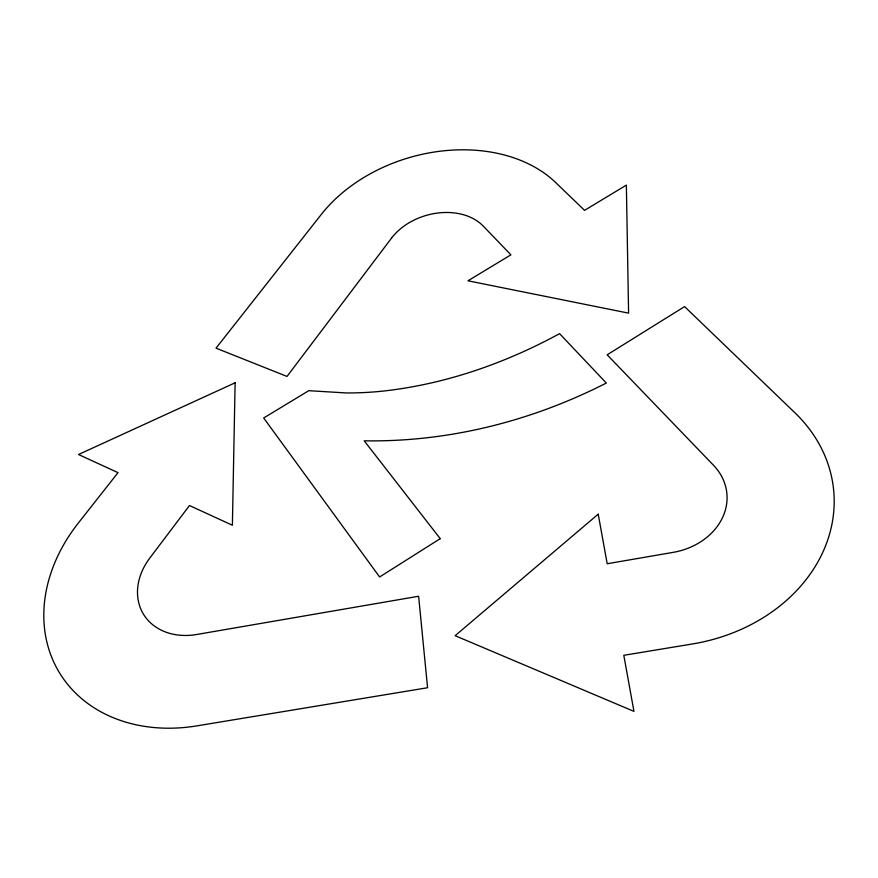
<?xml version="1.0" encoding="UTF-8"?>
<svg xmlns="http://www.w3.org/2000/svg" width="878" height="878" viewBox="0 0 878 878"><rect width="100%" height="100%" fill="white"/><g stroke="black" fill="none" stroke-linecap="round" stroke-linejoin="round"><path stroke-width="1.32" d="M235.117 382.797L232.385 525.253L189.483 505.53L149.82 558.024A62.426 50.024 -30.9 0 0 143.564 614.348A62.426 50.024 -30.9 0 0 196.749 634.487L418.619 596.25L427.575 687.737L197.001 725.854A162.562 130.449 -31 0 1 58.585 671.297A162.562 130.449 -31 0 1 78.197 523.222L118.003 472.66L78.526 454.508L235.117 382.797M391.533 238.114L287.018 376.442L216.032 348.149L321.326 214.408A144.266 105.558 -16 0 1 555.697 182.569L584.561 210.358L626.365 185.104L628.593 313.139L467.952 280.795L510.919 254.839L483.152 225.997A55.413 40.498 -16 0 0 391.533 238.114M598.214 514.168L455.133 635.694L633.96 711.378L623.797 655.306L692.479 643.958A168.828 139.734 -5.7 0 0 823.542 550.638A168.828 139.734 -5.7 0 0 794.985 412.847L684.577 306.598L607.159 354.811L713.54 465.307A64.818 53.569 -5.9 0 1 673.152 552.372L607.203 563.742L598.214 514.168M440.229 538.653L379.614 576.978L263.685 417.983L308.76 390.688L346.272 392.949A254.927 180.078 -17 0 0 383.752 391.006A292.1 203.564 -16.9 0 0 406.646 387.802C460.302 378.802 511.885 359.596 559.593 333.651L606.325 383.038C531.552 421.21 448.34 442.216 364.216 440.822L440.229 538.653"/></g></svg>
